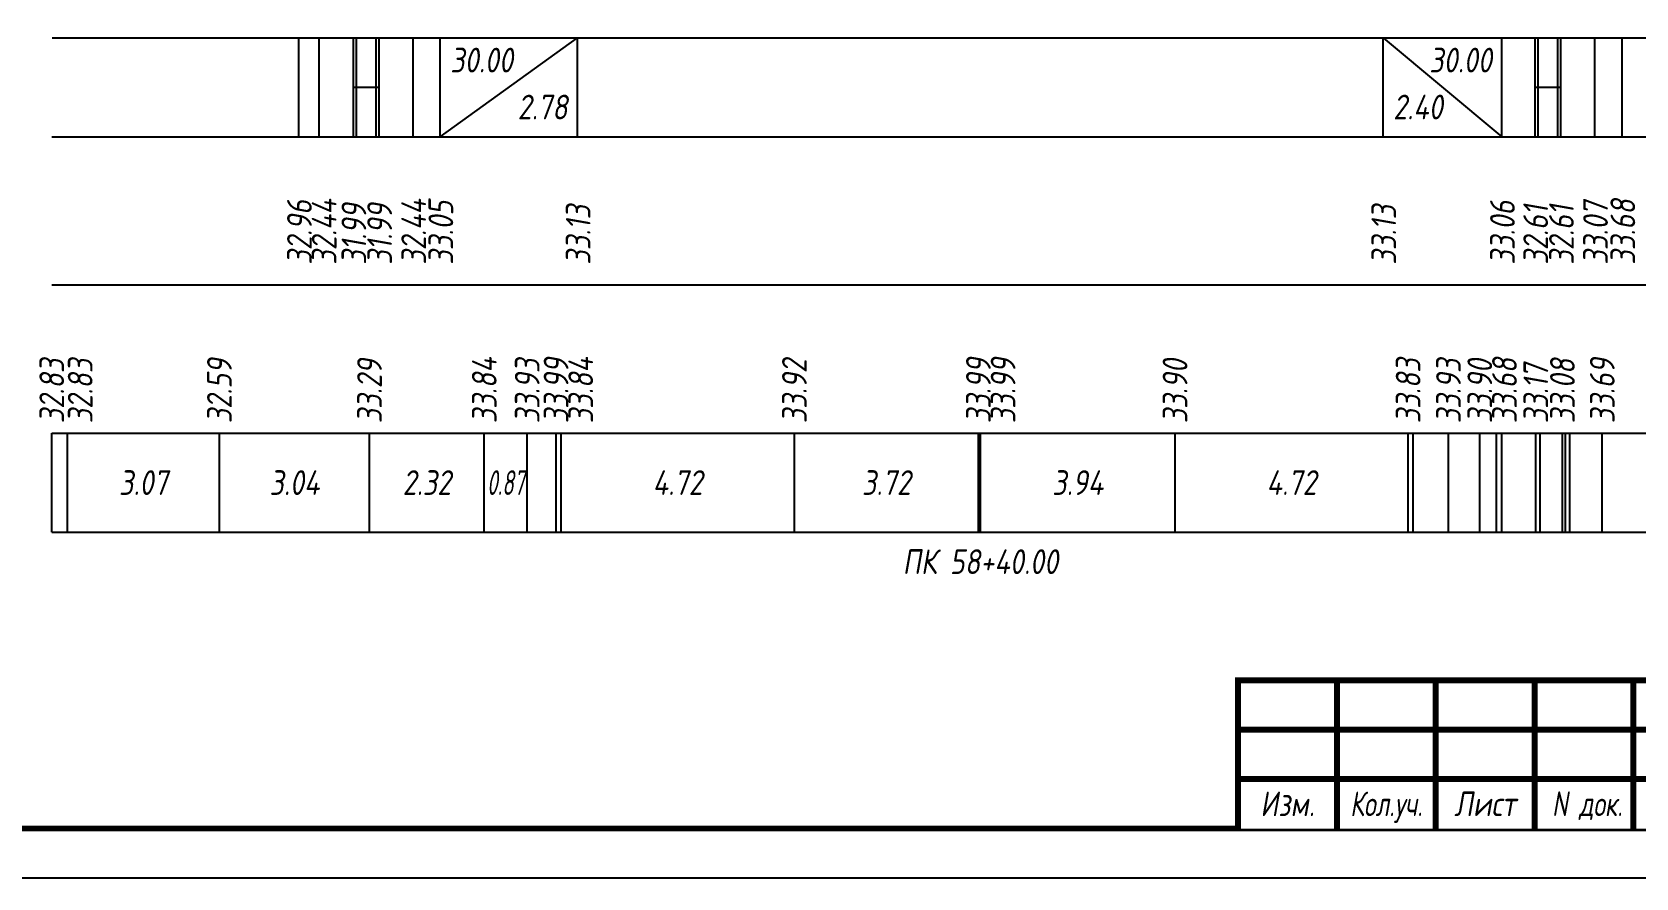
# Model space of a CAD drawing. Extents: x -717 to 1451, y -133302 to 233.
# Drawn here: x 78 to 240.2, y -91857.4 to -91771.8 of the extents above; entities that cross this region are included whole.
import ezdxf
from ezdxf.enums import TextEntityAlignment as Align

# ---------------------------------------------------------------- set-up
doc = ezdxf.new("R2010")
doc.units = 0
for name, color, linetype in [('Зарамочное оформление', 7, 'Continuous'), ('Код_510', 7, 'Continuous'), ('Код_516', 1, 'Continuous'), ('Подписи поперечников', 7, 'Continuous'), ('Таблица', 7, 'Continuous')]:
    doc.layers.add(name, color=color, linetype=linetype)
doc.styles.add('М', font='romand.shx', dxfattribs={"width": 0.8, "oblique": 10, "height": 2.5})

# ---------------------------------------------------------------- blocks, each defined once
blk = doc.blocks.new('Штамп')
at = {"linetype": 'Continuous'}
blk.add_wipeout([(199.95, -411.25), (384.95, -411.25), (384.95, -426.25), (199.95, -426.25)], dxfattribs=at).dxf.layer = 'Зарамочное оформление'
at = {"layer": 'Зарамочное оформление', "linetype": 'Continuous', "lineweight": -3, "const_width": 0.6, "flags": 128}
for points in [[(199.95, -426.25), (199.95, -411.25), (384.95, -411.25)], [(209.95, -411.25), (209.95, -426.25)], [(219.95, -411.25), (219.95, -426.25)], [(229.95, -411.25), (229.95, -426.25)], [(239.95, -411.25), (239.95, -426.25)], [(199.95, -416.25), (264.95, -416.25)], [(199.95, -421.25), (264.95, -421.25)]]:
    blk.add_lwpolyline(points, dxfattribs=at)
at = {"layer": 'Зарамочное оформление', "linetype": 'Continuous', "style": 'М', "oblique": 10}
for s, width, p in [('Изм.', 0.8, (204.95, -423.75)), ('Кол.уч.', 0.7, (214.95, -423.75)), ('Лист', 0.8, (224.95, -423.75)), ('N док.', 0.7, (235.28, -423.75))]:
    blk.add_text(s, height=2.5, dxfattribs=dict(at, width=width)).set_placement(p, align=Align.MIDDLE_CENTER)
blk = doc.blocks.new('шифр')
blk.add_blockref('Штамп', (0, -91486))

msp = doc.modelspace()

# ---------------------------------------------------------------- linework, layer by layer
at = {"flags": 128}
msp.add_lwpolyline([(-30.054, -91857.421), (389.946, -91857.421), (389.946, -91560.421), (-30.054, -91560.421)], close=True, dxfattribs=at)
at = {"const_width": 0.6, "flags": 128}
msp.add_lwpolyline([(-10.054, -91852.421), (384.946, -91852.421), (384.946, -91565.421), (-10.054, -91565.421)], close=True, dxfattribs=at)
at = {"layer": 'Код_510'}
for p, q in [((79.946, -91822.421), (79.946, -91812.421)), ((81.547, -91822.421), (81.547, -91812.421)), ((96.905, -91822.421), (96.905, -91812.421)), ((112.089, -91822.421), (112.089, -91812.421)), ((123.699, -91822.421), (123.699, -91812.421)), ((128.043, -91822.421), (128.043, -91812.421)), ((130.961, -91822.421), (130.961, -91812.421)), ((131.461, -91822.421), (131.461, -91812.421)), ((155.074, -91822.421), (155.074, -91812.421)), ((173.684, -91822.421), (173.684, -91812.421)), ((173.893, -91822.421), (173.893, -91812.421)), ((193.579, -91822.421), (193.579, -91812.421)), ((217.161, -91822.421), (217.161, -91812.421)), ((217.661, -91822.421), (217.661, -91812.421)), ((221.242, -91822.421), (221.242, -91812.421)), ((224.409, -91822.421), (224.409, -91812.421)), ((226.102, -91822.421), (226.102, -91812.421)), ((226.629, -91822.421), (226.629, -91812.421)), ((230.076, -91822.421), (230.076, -91812.421)), ((230.5, -91822.421), (230.5, -91812.421)), ((232.769, -91822.421), (232.769, -91812.421)), ((233.076, -91822.421), (233.076, -91812.421)), ((233.512, -91822.421), (233.512, -91812.421)), ((236.799, -91822.421), (236.799, -91812.421))]:
    msp.add_line(p, q, dxfattribs=at)
at = {"layer": 'Код_516'}
for p, q in [((104.946, -91782.421), (104.946, -91772.421)), ((107.006, -91782.421), (107.006, -91772.421)), ((107.006, -91782.421), (107.006, -91772.421)), ((110.453, -91782.421), (110.453, -91772.421)), ((110.756, -91782.421), (110.756, -91772.421)), ((112.756, -91782.421), (112.756, -91772.421)), ((113.059, -91782.421), (113.059, -91772.421)), ((116.506, -91782.421), (116.506, -91772.421)), ((116.506, -91782.421), (116.506, -91772.421)), ((119.251, -91782.421), (119.251, -91772.421)), ((119.251, -91782.421), (133.143, -91772.421)), ((133.143, -91782.421), (133.143, -91772.421)), ((214.643, -91782.421), (214.643, -91772.421)), ((214.643, -91772.421), (226.646, -91782.421)), ((226.646, -91782.421), (226.646, -91772.421)), ((230.009, -91782.421), (230.009, -91772.421)), ((230.312, -91782.421), (230.312, -91772.421)), ((232.312, -91782.421), (232.312, -91772.421)), ((232.615, -91782.421), (232.615, -91772.421)), ((236.062, -91782.421), (236.062, -91772.421)), ((236.062, -91782.421), (236.062, -91772.421)), ((238.825, -91782.421), (238.825, -91772.421)), ((110.453, -91777.421), (110.756, -91777.421)), ((110.756, -91777.421), (112.756, -91777.421)), ((112.756, -91777.421), (113.059, -91777.421)), ((230.009, -91777.421), (230.312, -91777.421)), ((230.312, -91777.421), (232.312, -91777.421)), ((232.312, -91777.421), (232.615, -91777.421))]:
    msp.add_line(p, q, dxfattribs=at)
at = {"layer": 'Таблица'}
for p, q in [((80, -91772.421), (263.879, -91772.421)), ((79.946, -91782.421), (263.825, -91782.421)), ((79.946, -91797.421), (263.825, -91797.421)), ((79.946, -91812.421), (263.825, -91812.421)), ((79.946, -91822.421), (263.825, -91822.421))]:
    msp.add_line(p, q, dxfattribs=at)

# ---------------------------------------------------------------- texts
at = {"layer": 'Код_510', "style": 'М', "oblique": 10, "width": 0.8}
for s, p in [('32.83', (79.946, -91811.421)), ('32.83', (82.823, -91811.421)), ('32.59', (96.905, -91811.421)), ('33.29', (112.089, -91811.421)), ('33.84', (123.699, -91811.421)), ('33.93', (128.043, -91811.421)), ('33.99', (130.961, -91811.421)), ('33.84', (133.461, -91811.421)), ('33.92', (155.074, -91811.421)), ('33.99', (173.684, -91811.421)), ('33.99', (176.184, -91811.421)), ('33.90', (193.579, -91811.421)), ('33.83', (217.161, -91811.421)), ('33.93', (221.242, -91811.421)), ('33.90', (224.409, -91811.421)), ('33.68', (226.909, -91811.421)), ('33.17', (230.076, -91811.421)), ('33.08', (232.769, -91811.421)), ('33.69', (236.799, -91811.421))]:
    msp.add_text(s, height=2.5, rotation=90, dxfattribs=at).set_placement(p, align=Align.MIDDLE_LEFT)
at = {"layer": 'Код_510', "style": 'М', "oblique": 10}
for s, width, p in [('3.07', 0.8, (89.226, -91817.421)), ('3.04', 0.8, (104.497, -91817.421)), ('2.32', 0.8, (117.894, -91817.421)), ('0.87', 0.6, (125.871, -91817.421)), ('4.72', 0.8, (143.267, -91817.421)), ('3.72', 0.8, (164.379, -91817.421)), ('3.94', 0.8, (183.736, -91817.421)), ('4.72', 0.8, (205.37, -91817.421))]:
    msp.add_text(s, height=2.5, dxfattribs=dict(at, width=width)).set_placement(p, align=Align.MIDDLE_CENTER)
at = {"layer": 'Код_516', "style": 'М', "oblique": 10, "width": 0.8}
msp.add_text('30.00', height=2.5, dxfattribs=at).set_placement((120.251, -91773.421), align=Align.TOP_LEFT)
msp.add_text('30.00', height=2.5, dxfattribs=at).set_placement((225.646, -91773.421), align=Align.TOP_RIGHT)
msp.add_text('2.78', height=2.5, dxfattribs=at).set_placement((132.143, -91781.421), align=Align.BOTTOM_RIGHT)
msp.add_text('2.40', height=2.5, dxfattribs=at).set_placement((215.643, -91781.421), align=Align.BOTTOM_LEFT)
for s, p in [('32.96', (105, -91795.371)), ('32.44', (107.5, -91795.371)), ('31.99', (110.508, -91795.371)), ('31.99', (113.113, -91795.371)), ('32.44', (116.56, -91795.371)), ('33.05', (119.306, -91795.371)), ('33.13', (133.197, -91795.371)), ('33.13', (214.697, -91795.371)), ('33.06', (226.701, -91795.371)), ('32.61', (230.063, -91795.371)), ('32.61', (232.669, -91795.371)), ('33.07', (236.116, -91795.371)), ('33.68', (238.879, -91795.371))]:
    msp.add_text(s, height=2.5, rotation=90, dxfattribs=at).set_placement(p, align=Align.MIDDLE_LEFT)
at = {"layer": 'Подписи поперечников', "style": 'М', "oblique": 10, "width": 0.8}
msp.add_text('ПК 58+40.00', height=2.5, dxfattribs=at).set_placement((173.893, -91827.421), align=Align.BOTTOM_CENTER)

# ---------------------------------------------------------------- next in the draw order: block references
msp.add_blockref('шифр', (0, 59.829))

doc.saveas('drawing.dxf')
